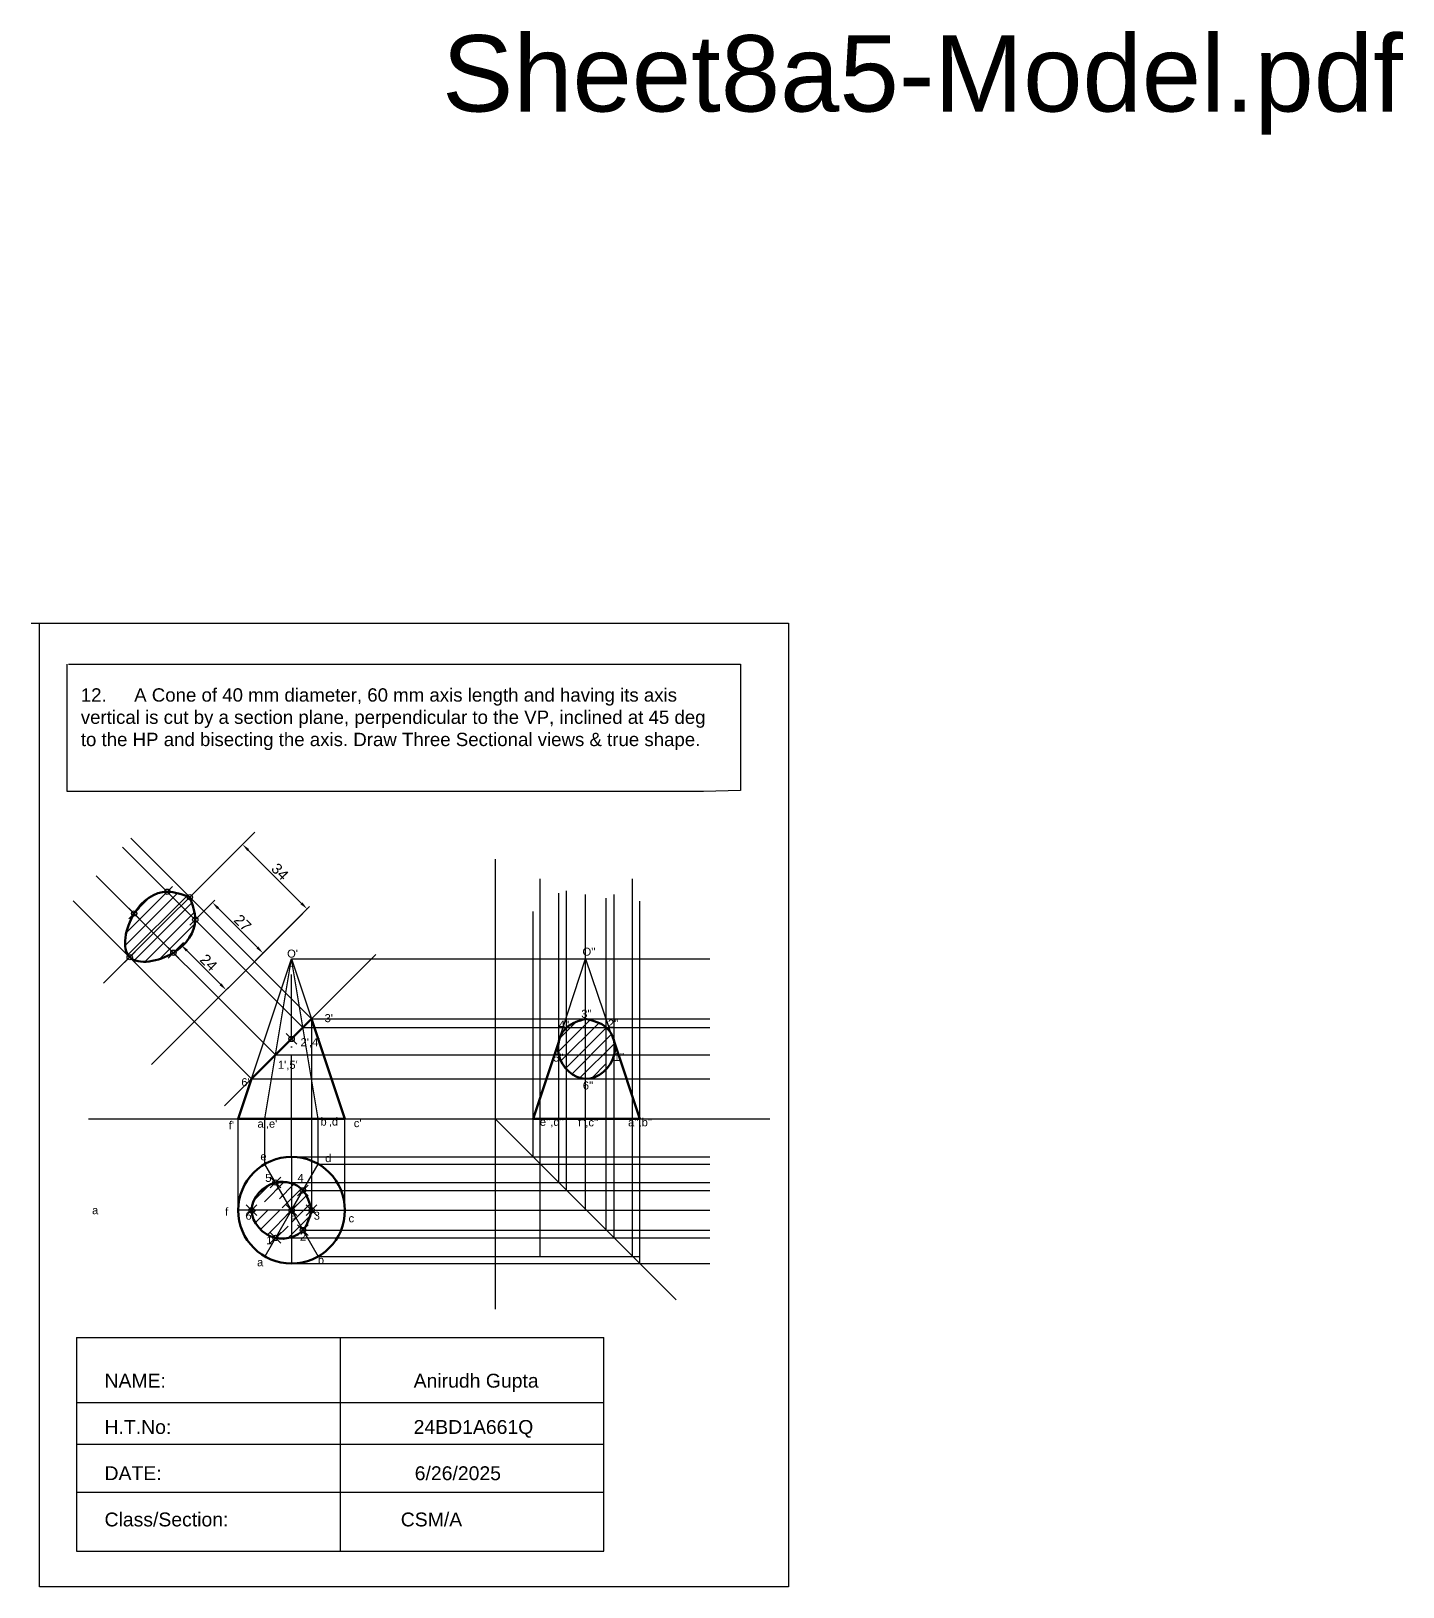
# Model space of a CAD drawing. Header units: millimetres. Extents: x 2302 to 7463, y 1376 to 2015.
# Drawn here: x 4704 to 5218, y 1432 to 2015 of the extents above; entities that cross this region are included whole.
import ezdxf

# ---------------------------------------------------------------- set-up
doc = ezdxf.new("R2010")
doc.units = ezdxf.units.MM
doc.header["$PDMODE"] = 35
doc.header["$PDSIZE"] = 2
doc.linetypes.add('ACAD_ISO04W100', pattern=[30, 24, -3, 0, -3])
doc.styles.get("Standard").update_dxf_attribs({"font": 'arial.ttf'})
doc.dimstyles.new('ISO-25', dxfattribs={"dimtxt": 4, "dimasz": 3, "dimexe": 1.25, "dimexo": 0.625, "dimtad": 1, "dimdec": 0, "dimtxsty": 'Standard', "dimcen": 2.5, "dimclrd": 6, "dimclre": 4, "dimadec": 0, "dimazin": 0, "dimtfac": 1, "dimtdec": 0, "dimtmove": 0, "dimatfit": 3, "dimfxl": 1, "dimarcsym": 1})
pattern_1 = [(45, (0, 0), (-2.245064030267288, 2.245064030267288), [])]

# ---------------------------------------------------------------- blocks, each defined once
blk = doc.blocks.new('*U10')
blk.add_line((-10, 0), (10, 0))
blk = doc.blocks.new('*U11')
at = {"color": 0, "linetype": 'ByBlock', "lineweight": -2, "transparency": 16777216}
for p, rotation in [((4796.564311213353, 1581.939501839718), 120), ((4806.564311213353, 1581.939501839718), 59.99999999999999), ((4791.564311213353, 1573.279247801873), 180), ((4796.564311213353, 1564.618993764029), 239.9999999999999), ((4806.564311213353, 1564.618993764029), 299.9999999999999)]:
    blk.add_blockref('*U10', p, dxfattribs=dict(at, rotation=rotation))
blk.add_blockref('*U10', (4811.564311213353, 1573.279247801873), dxfattribs=at)
blk = doc.blocks.new('*D12')
at = {"color": 4, "lineweight": -2, "transparency": 16777216}
for p, q in [((4763.890625626286, 1691.068167565049), (4784.095620500803, 1711.273162439566)), ((4788.094890746301, 1666.863902445033), (4808.299885620819, 1687.068897319551))]:
    blk.add_line(p, q, dxfattribs=at)
at = {"color": 6, "lineweight": -2, "transparency": 16777216}
blk.add_line((4805.294681800776, 1688.306334186628), (4785.33305736788, 1708.267958619524), dxfattribs=at)
at = {"color": 6, "transparency": 16777216}
for points in [[(4785.686610758473, 1708.621512010117), (4784.979503977287, 1707.914405228931), (4783.21173702432, 1710.389278963083)], [(4805.648235191369, 1688.659887577221), (4804.941128410183, 1687.952780796035), (4807.416002144336, 1686.185013843068)]]:
    blk.add_solid(points, dxfattribs=at)
at = {"layer": 'Defpoints', "color": 0, "transparency": 16777216}
for p in [(4783.21173702432, 1710.389278963083), (4763.448683888044, 1690.626225826807), (4787.652949008059, 1666.421960706791)]:
    blk.add_point(p, dxfattribs=at)
at = {"color": 0, "transparency": 16777216, "insert": (4797.200894485213, 1700.174171303961), "char_height": 4, "attachment_point": 5, "rotation": 315}
blk.add_mtext('34', dxfattribs=at)
blk = doc.blocks.new('*D13')
at = {"color": 4, "lineweight": -2, "transparency": 16777216}
for p, q in [((4765.923072228405, 1682.607149534359), (4772.807923975583, 1689.492001281536)), ((4784.880605032015, 1663.649616730748), (4791.765456779192, 1670.534468477925))]:
    blk.add_line(p, q, dxfattribs=at)
at = {"color": 6, "lineweight": -2, "transparency": 16777216}
blk.add_line((4788.76025295915, 1671.771905345001), (4774.045360842659, 1686.486797461493), dxfattribs=at)
at = {"color": 6, "transparency": 16777216}
for points in [[(4774.398914233252, 1686.840350852087), (4773.691807452065, 1686.1332440709), (4771.924040499099, 1688.608117805053)], [(4789.113806349744, 1672.125458735595), (4788.406699568557, 1671.418351954408), (4790.88157330271, 1669.650585001442)]]:
    blk.add_solid(points, dxfattribs=at)
at = {"layer": 'Defpoints', "color": 0, "transparency": 16777216}
for p in [(4771.924040499099, 1688.608117805053), (4765.481130490163, 1682.165207796118), (4784.438663293774, 1663.207674992507)]:
    blk.add_point(p, dxfattribs=at)
at = {"color": 0, "transparency": 16777216, "insert": (4783.26475025157, 1680.991294753913), "char_height": 4, "attachment_point": 5, "rotation": 314.999999999999}
blk.add_mtext('27', dxfattribs=at)
blk = doc.blocks.new('*D14')
at = {"color": 4, "lineweight": -2, "transparency": 16777216}
for p, q in [((4757.737465082813, 1670.221328108521), (4761.101917073544, 1673.585780099252)), ((4774.594890746301, 1653.363902445034), (4777.959342737032, 1656.728354435765))]:
    blk.add_line(p, q, dxfattribs=at)
at = {"color": 6, "lineweight": -2, "transparency": 16777216}
blk.add_line((4774.954138916989, 1657.965791302842), (4762.339353940621, 1670.580576279209), dxfattribs=at)
at = {"color": 6, "transparency": 16777216}
for points in [[(4762.692907331214, 1670.934129669802), (4761.985800550027, 1670.227022888616), (4760.218033597061, 1672.701896622769)], [(4775.307692307582, 1658.319344693434), (4774.600585526396, 1657.612237912248), (4777.075459260549, 1655.844470959282)]]:
    blk.add_solid(points, dxfattribs=at)
at = {"layer": 'Defpoints', "color": 0, "transparency": 16777216}
for p in [(4757.295523344572, 1669.77938637028), (4760.218033597061, 1672.701896622769), (4774.152949008059, 1652.921960706792)]:
    blk.add_point(p, dxfattribs=at)
at = {"color": 0, "transparency": 16777216, "insert": (4770.508689779471, 1666.135127141691), "char_height": 4, "attachment_point": 5, "rotation": 315.00000000000034}
blk.add_mtext('24', dxfattribs=at)

msp = doc.modelspace()

# ---------------------------------------------------------------- hatches: boundary and pattern name
h = msp.add_hatch()
h.set_pattern_fill('ANSI31', color=256)
h.set_pattern_definition(pattern_1)
edge = h.paths.add_edge_path()
edge.add_line((4760.218290974995, 1687.428047311285), (4754.975727966414, 1692.670610319867))
edge.add_spline(control_points=[(4754.975727966415, 1692.670610319867), (4750.226756495305, 1692.611734430557), (4745.622600789795, 1689.457733142509), (4742.587726175991, 1684.494205505109), (4742.585063074722, 1684.489846640129)], knot_values=[56.42424388376079, 56.42424388376079, 56.42424388376079, 56.42424388376079, 71.25508276560957, 71.26811417791517, 71.26811417791517, 71.26811417791517, 71.26811417791517], degree=3, periodic=0)
edge.add_line((4742.585063074722, 1684.489846640129), (4749.932576689281, 1677.142333025571))
edge.add_line((4749.932576689281, 1677.142333025571), (4760.218290974995, 1687.428047311285))
edge = h.paths.add_edge_path()
edge.add_spline(control_points=[(4763.432576689281, 1690.64233302557), (4760.601742817094, 1691.671904147201), (4757.765866643268, 1692.703309148314), (4754.980679978214, 1692.67067171297), (4754.975727966415, 1692.670610319867)], knot_values=[71.26811417791515, 71.26811417791515, 71.26811417791515, 71.26811417791515, 79.95038619534533, 79.9658511206648, 79.9658511206648, 79.9658511206648, 79.9658511206648], degree=3, periodic=0)
edge.add_line((4754.975727966414, 1692.670610319867), (4765.481130490162, 1682.165207796118))
edge.add_spline(control_points=[(4765.481130490162, 1682.165207796118), (4765.514518490537, 1684.95110364641), (4764.481601189426, 1687.788664736473), (4763.448683888316, 1690.626225826535)], knot_values=[0, 0, 0, 0, 8.701704735303343, 8.701704735303343, 8.701704735303343, 8.701704735303343], degree=3, periodic=0)
edge = h.paths.add_edge_path()
edge.add_spline(control_points=[(4742.585063074722, 1684.489846640128), (4739.227098564553, 1678.993655383157), (4737.794175041533, 1671.285508250072), (4740.932576689282, 1668.142333025571)], knot_values=[39.99264191926843, 39.99264191926843, 39.99264191926843, 39.99264191926843, 56.42424388376011, 56.42424388376049, 56.42424388376049, 56.42424388376049], degree=3, periodic=0)
edge.add_line((4740.932576689282, 1668.142333025571), (4749.932576689281, 1677.142333025571))
edge.add_line((4749.932576689281, 1677.142333025571), (4742.585063074722, 1684.489846640129))
edge = h.paths.add_edge_path()
edge.add_line((4749.932576689281, 1677.142333025571), (4740.932576689282, 1668.142333025571))
edge.add_spline(control_points=[(4740.932576689285, 1668.142333025569), (4744.07346730956, 1664.996665042762), (4751.792936738454, 1666.423212525231), (4757.295523344573, 1669.77938637028)], knot_values=[0, 0, 0, 0, 16.4446333767954, 16.4446333767954, 16.4446333767954, 16.4446333767954], degree=3, periodic=0)
edge.add_line((4757.295523344572, 1669.779386370279), (4749.932576689281, 1677.142333025571))
edge = h.paths.add_edge_path()
edge.add_spline(control_points=[(4757.295523344572, 1669.77938637028), (4762.263288244393, 1672.809358239618), (4765.42416597434, 1677.4120867208), (4765.481130490161, 1682.165207796117)], knot_values=[0, 0, 0, 0, 14.84630380716513, 14.84630380716513, 14.84630380716513, 14.84630380716513], degree=3, periodic=0)
edge.add_line((4765.481130490161, 1682.165207796119), (4760.218290974995, 1687.428047311285))
edge.add_line((4760.218290974995, 1687.428047311285), (4749.932576689281, 1677.142333025571))
edge.add_line((4749.932576689281, 1677.142333025571), (4757.295523344571, 1669.77938637028))
h = msp.add_hatch()
h.set_pattern_fill('ANSI31', color=256)
h.set_pattern_definition(pattern_1)
h.paths.add_polyline_path([(4919.489753084873, 1641.796312787213), (4911.758872817574, 1641.796312787213), (4911.758872817574, 1631.510598501499), (4919.489753084873, 1631.510598501499)])
h.paths.add_polyline_path([(4911.758872817574, 1641.796312787213), (4904.643603305712, 1641.796312787213), (4904.643603305712, 1631.510598501499), (4911.758872817574, 1631.510598501499)])
edge = h.paths.add_edge_path()
edge.add_spline(control_points=[(4904.643603305713, 1641.796312787213), (4903.172743473949, 1640.463086605766), (4902.137526074071, 1638.546576398613), (4901.674373349879, 1636.449448734017)], knot_values=[51.21089425023874, 51.21089425024012, 51.21089425024012, 51.21089425024012, 57.2822934574469, 57.2822934574469, 57.2822934574469, 57.2822934574469], degree=3, periodic=0)
edge.add_line((4901.674373349879, 1636.449448734019), (4901.674373349879, 1631.510598501499))
edge.add_line((4901.674373349879, 1631.510598501499), (4904.643603305712, 1631.510598501499))
edge.add_line((4904.643603305712, 1631.510598501499), (4904.643603305712, 1641.796312787213))
edge = h.paths.add_edge_path()
edge.add_line((4911.758872817574, 1631.510598501499), (4904.643603305712, 1631.510598501499))
edge.add_line((4904.643603305712, 1631.510598501499), (4904.643603305712, 1626.029342440822))
edge.add_spline(control_points=[(4904.643603305713, 1626.02934244082), (4906.570595664646, 1623.959097074429), (4909.146389066297, 1622.572287183827), (4911.758872817576, 1622.510598501499)], knot_values=[33.06003239546973, 33.06003239546973, 33.06003239546973, 33.06003239546973, 40.815874287241, 40.81587428724387, 40.81587428724387, 40.81587428724387], degree=3, periodic=0)
edge.add_line((4911.758872817574, 1622.510598501499), (4911.758872817574, 1631.510598501499))
edge = h.paths.add_edge_path()
edge.add_line((4904.643603305712, 1631.510598501499), (4901.674373349879, 1631.510598501499))
edge.add_spline(control_points=[(4901.674373349878, 1631.5105985015), (4902.138963986371, 1629.481765675343), (4903.212315631013, 1627.567032335012), (4904.643603305712, 1626.02934244082)], knot_values=[40.81587428724387, 40.81587428724387, 40.81587428724387, 40.81587428724502, 46.57658260305072, 46.57658260305072, 46.57658260305072, 46.57658260305072], degree=3, periodic=0)
edge.add_line((4904.643603305712, 1626.029342440821), (4904.643603305712, 1631.510598501499))
edge = h.paths.add_edge_path()
edge.add_line((4919.489753084873, 1631.510598501499), (4911.758872817574, 1631.510598501499))
edge.add_line((4911.758872817574, 1631.510598501499), (4911.758872817574, 1622.510598501498))
edge.add_spline(control_points=[(4911.758872817577, 1622.510598501499), (4914.558939500454, 1622.444480415975), (4917.401154613365, 1623.900609436324), (4919.489753084873, 1626.125383241412)], knot_values=[24.74730146721566, 24.74730146721853, 24.74730146721853, 24.74730146721853, 33.0600323954726, 33.0600323954726, 33.0600323954726, 33.0600323954726], degree=3, periodic=0)
edge.add_line((4919.489753084873, 1626.125383241412), (4919.489753084873, 1631.510598501499))
edge = h.paths.add_edge_path()
edge.add_line((4922.458983040706, 1635.896812499181), (4921.142418760257, 1639.786639851654))
edge.add_spline(control_points=[(4921.142418760255, 1639.786639851656), (4920.679231004934, 1640.544909928562), (4920.12439249044, 1641.225849808356), (4919.489753084873, 1641.796312787213)], knot_values=[8.372463338848926, 8.372463338848926, 8.372463338848926, 8.372463338848926, 10.98773520951929, 10.98773520951929, 10.98773520951929, 10.98773520951958], degree=3, periodic=0)
edge.add_line((4919.489753084873, 1641.796312787213), (4919.489753084873, 1631.510598501499))
edge.add_line((4919.489753084873, 1631.510598501499), (4922.458983040706, 1631.510598501499))
edge.add_line((4922.458983040706, 1631.510598501499), (4922.458983040706, 1635.896812499181))
edge = h.paths.add_edge_path()
edge.add_spline(control_points=[(4919.489753084873, 1641.796312787213), (4917.458035, 1643.622578128961), (4914.608453908787, 1644.31658831523), (4911.758872817574, 1645.010598501499)], knot_values=[0, 0, 0, 0, 8.372463338848837, 8.372463338848837, 8.372463338848837, 8.372463338848837], degree=3, periodic=0)
edge.add_line((4911.758872817574, 1645.010598501499), (4911.758872817574, 1641.796312787213))
edge.add_line((4911.758872817574, 1641.796312787213), (4919.489753084873, 1641.796312787213))
edge = h.paths.add_edge_path()
edge.add_spline(control_points=[(4911.758872817574, 1645.010598501499), (4909.146974942579, 1644.260696520199), (4906.535077067582, 1643.510794538899), (4904.64360330571, 1641.796312787211)], knot_values=[0, 0, 0, 0, 7.807604810666471, 7.807604810666471, 7.807604810666471, 7.807604810666471], degree=3, periodic=0)
edge.add_line((4904.643603305712, 1641.796312787213), (4911.758872817574, 1641.796312787213))
edge.add_line((4911.758872817574, 1641.796312787213), (4911.758872817574, 1645.010598501499))
edge = h.paths.add_edge_path()
edge.add_spline(control_points=[(4795.564311213353, 1583.671552647287), (4790.726758833611, 1582.545443329061), (4782.401863593096, 1573.279247801874), (4792.444500920381, 1562.101084186026), (4799.671965723172, 1562.554751681716), (4801.564311213346, 1563.168435123061)], knot_values=[13.12146264214659, 13.12146264214659, 13.12146264214659, 13.12146264214667, 26.86918972701402, 40.61691681188172, 46.29027334763653, 46.29027334763653, 46.29027334763653, 46.29027334763653], degree=3, periodic=0)
edge.add_line((4786.733688297459, 1573.279247801873), (4801.564311213353, 1573.279247801873))
edge.add_line((4801.564311213353, 1573.279247801873), (4795.564311213353, 1583.671552647287))
edge = h.paths.add_edge_path(flags=17)
edge.add_spline(control_points=[(4801.564311213347, 1583.390060480686), (4801.227222343183, 1583.499377652923), (4800.883185350321, 1583.593427101348), (4800.534087786058, 1583.671552647287)], knot_values=[50.95301879011829, 50.95301879011829, 50.95301879011829, 50.95301879011829, 51.96362988338979, 51.96362988338979, 51.96362988338979, 51.96362988338979], degree=3, periodic=0)
edge.add_line((4800.53408778606, 1583.671552647287), (4795.564311213353, 1583.671552647287))
edge.add_line((4795.564311213353, 1583.671552647287), (4801.564311213353, 1573.279247801873))
edge.add_line((4801.564311213353, 1573.279247801873), (4801.564311213353, 1583.390060480684))
edge = h.paths.add_edge_path()
edge.add_spline(control_points=[(4805.850025499067, 1580.702322691454), (4804.749107454416, 1581.922795126231), (4803.242850705767, 1582.845713849752), (4801.564311213346, 1583.390060480686)], knot_values=[51.96362988338979, 51.96362988338979, 51.96362988338979, 51.96362988339006, 56.99598420203353, 56.99598420203353, 56.99598420203353, 56.99598420203353], degree=3, periodic=0)
edge.add_line((4801.564311213353, 1583.390060480683), (4801.564311213353, 1573.279247801873))
edge.add_line((4801.564311213353, 1573.279247801873), (4805.850025499067, 1580.702322691454))
edge = h.paths.add_edge_path()
edge.add_spline(control_points=[(4809.064311213353, 1573.279247801873), (4808.34198734495, 1576.009879183081), (4807.619663476546, 1578.740510564293), (4805.850025499014, 1580.702322691511)], knot_values=[0, 0, 0, 0, 8.089108323577706, 8.089108323577706, 8.089108323577706, 8.089108323577706], degree=3, periodic=0)
edge.add_line((4805.850025499067, 1580.702322691453), (4801.564311213353, 1573.279247801873))
edge.add_line((4801.564311213353, 1573.279247801873), (4809.064311213353, 1573.279247801873))
edge = h.paths.add_edge_path(flags=17)
edge.add_line((4801.564311213353, 1573.279247801873), (4786.66597440538, 1573.279247801873))
edge.add_spline(control_points=[(4787.016755034257, 1575.974062445374), (4786.723848359943, 1575.093334251829), (4785.749409368857, 1569.553193263258), (4790.726758833609, 1564.013052274686), (4795.564311213353, 1562.88694295646)], knot_values=[18.79481917790083, 18.79481917790083, 18.79481917790083, 18.79481917790083, 21.48627602760465, 35.23400311247234, 35.23400311247291, 35.23400311247291, 35.23400311247291], degree=3, periodic=0)
edge.add_line((4795.564311213353, 1562.88694295646), (4801.564311213353, 1573.279247801873))
edge = h.paths.add_edge_path()
edge.add_line((4801.564311213353, 1573.279247801873), (4801.564311213353, 1563.168435123064))
edge.add_spline(control_points=[(4801.564311213347, 1563.168435123061), (4803.242850705767, 1563.712781753996), (4804.749107454416, 1564.635700477517), (4805.850025499067, 1565.856172912293)], knot_values=[8.08910832350458, 8.08910832350458, 8.08910832350458, 8.08910832350458, 13.12146264214634, 13.12146264214634, 13.12146264214634, 13.12146264214659], degree=3, periodic=0)
edge.add_line((4805.850025499067, 1565.856172912293), (4801.564311213353, 1573.279247801873))
edge = h.paths.add_edge_path()
edge.add_spline(control_points=[(4805.85002549907, 1565.856172912297), (4807.619663476564, 1567.817985039512), (4808.341987344957, 1570.548616420692), (4809.064311213353, 1573.279247801874)], knot_values=[0, 0, 0, 0, 8.08910832349938, 8.08910832349938, 8.08910832349938, 8.08910832349938], degree=3, periodic=0)
edge.add_line((4809.064311213354, 1573.279247801873), (4801.564311213353, 1573.279247801873))
edge.add_line((4801.564311213353, 1573.279247801873), (4805.850025499068, 1565.856172912292))
h = msp.add_hatch()
h.set_pattern_fill('ANSI31', color=256)
h.set_pattern_definition(pattern_1)
edge = h.paths.add_edge_path()
edge.add_line((4801.564311213353, 1573.279247801873), (4786.733688297459, 1573.279247801873))
edge.add_spline(control_points=[(4801.564311213345, 1583.390060480686), (4799.671965723172, 1584.00374392203), (4792.444500920382, 1584.45741141772), (4782.401863593096, 1573.279247801874), (4790.726758833609, 1564.013052274686), (4795.564311213353, 1562.88694295646)], knot_values=[18.79481917790083, 18.79481917790083, 18.79481917790083, 18.79481917790083, 24.46817571365418, 38.21590279852153, 51.96362988338922, 51.96362988338979, 51.96362988338979, 51.96362988338979], degree=3, periodic=0)
edge.add_line((4795.564311213353, 1562.88694295646), (4801.564311213353, 1573.279247801873))
h = msp.add_hatch()
h.set_pattern_fill('ANSI31', color=256)
h.set_pattern_definition(pattern_1)
edge = h.paths.add_edge_path()
edge.add_spline(control_points=[(4795.564311213353, 1583.671552647287), (4790.726758833611, 1582.545443329061), (4782.401863593096, 1573.279247801874), (4792.444500920381, 1562.101084186026), (4799.671965723172, 1562.554751681716), (4801.564311213346, 1563.168435123061)], knot_values=[13.12146264214659, 13.12146264214659, 13.12146264214659, 13.12146264214667, 26.86918972701402, 40.61691681188172, 46.29027334763653, 46.29027334763653, 46.29027334763653, 46.29027334763653], degree=3, periodic=0)
edge.add_line((4786.733688297459, 1573.279247801873), (4801.564311213353, 1573.279247801873))
edge.add_line((4801.564311213353, 1573.279247801873), (4795.564311213353, 1583.671552647287))
edge = h.paths.add_edge_path(flags=17)
edge.add_line((4801.564311213353, 1573.279247801873), (4786.66597440538, 1573.279247801873))
edge.add_spline(control_points=[(4787.016755034257, 1575.974062445374), (4786.723848359943, 1575.093334251829), (4785.749409368857, 1569.553193263258), (4790.726758833609, 1564.013052274686), (4795.564311213353, 1562.88694295646)], knot_values=[18.79481917790083, 18.79481917790083, 18.79481917790083, 18.79481917790083, 21.48627602760465, 35.23400311247234, 35.23400311247291, 35.23400311247291, 35.23400311247291], degree=3, periodic=0)
edge.add_line((4795.564311213353, 1562.88694295646), (4801.564311213353, 1573.279247801873))

# ---------------------------------------------------------------- linework, layer by layer
for p, q in [((4703.979818981609, 1793.355658157511), (4987.774536090958, 1793.355658157511)), ((4707.089897668634, 1432.107085161531), (4707.089897668634, 1793.355658157511)), ((4987.774536090958, 1793.355658157511), (4987.774536090958, 1432.107085161531)), ((4717.484540000943, 1730.268934321177), (4717.484540000943, 1778.01646351536)), ((4717.967237104466, 1778.01646351536), (4955.936516330413, 1778.01646351536)), ((4955.936516330413, 1778.01646351536), (4969.760952202589, 1778.01646351536)), ((4969.760952202589, 1778.01646351536), (4969.760952202589, 1730.64118559851)), ((4955.936516330413, 1730.268934321177), (4717.484540000943, 1730.268934321177)), ((4969.760952202589, 1730.64118559851), (4955.936516330413, 1730.268934321177)), ((4731.146953120762, 1658.356709457052), (4787.809295462465, 1715.019051798755)), ((4805.850025499068, 1641.796312787213), (4738.25920245914, 1709.38713582714)), ((4809.064311213353, 1645.010598501498), (4741.340858760936, 1712.734050953915)), ((4877.835327495666, 1704.823254554006), (4877.835327495666, 1536.179927812903)), ((4795.564311213353, 1631.510598501499), (4728.397902293395, 1698.677007421457)), ((4894.730416147014, 1555.958739726185), (4894.730416147014, 1697.461530409299)), ((4929.387186270981, 1555.958739726185), (4929.387186270981, 1697.461530409299)), ((4894.730416147014, 1590.599755877562), (4894.730416147014, 1694.329325164952)), ((4901.674373349879, 1583.671552647287), (4901.674373349879, 1692.138610540045)), ((4904.643603305712, 1580.702322691454), (4904.643603305712, 1692.960127865032)), ((4911.758872817574, 1573.587053179591), (4911.758872817574, 1691.590930565112)), ((4922.458983040706, 1562.88694295646), (4922.458983040706, 1691.590930565112)), ((4786.564311213353, 1622.510598501499), (4719.769264648367, 1689.305645066485)), ((4892.066678195291, 1593.279247801873), (4892.066678195291, 1685.292626677859)), ((4919.489753084873, 1565.856172912293), (4919.489753084873, 1690.221733265192)), ((4932.066678195292, 1553.279247801873), (4932.066678195292, 1689.126378590152)), ((4749.088273838163, 1627.857285536896), (4805.750616179866, 1684.519627878599)), ((4776.496577552619, 1612.442864840765), (4833.158919894322, 1669.105207182468)), ((4781.564311213353, 1607.510598501499), (4801.564311213353, 1667.510598501499)), ((4791.564311213353, 1607.510598501499), (4801.564311213353, 1667.510598501499)), ((4801.564311213353, 1667.510598501499), (4821.564311213353, 1607.510598501499)), ((4811.564311213353, 1607.510598501499), (4801.564311213353, 1667.510598501499)), ((4801.564311213353, 1667.510598501499), (4958.292857235938, 1667.510598501499)), ((4892.066678195291, 1607.510598501499), (4911.758872817574, 1667.510598501499)), ((4911.758872817574, 1667.510598501499), (4932.066678195292, 1607.510598501499)), ((4809.064311213353, 1645.010598501499), (4958.292857235938, 1645.010598501498)), ((4809.064311213353, 1645.010598501498), (4809.064311213353, 1573.279247801873)), ((4805.850025499068, 1641.796312787213), (4958.292857235939, 1641.796312787213)), ((4795.564311213353, 1631.510598501499), (4958.292857235938, 1631.510598501499)), ((4786.564311213353, 1622.510598501499), (4958.292857235938, 1622.510598501499)), ((4725.436542435824, 1607.510598501499), (4980.844159010813, 1607.510598501499)), ((4781.564311213353, 1573.279247801873), (4781.564311213353, 1607.510598501499)), ((4791.564311213353, 1590.599755877562), (4791.564311213353, 1607.510598501499)), ((4801.564311213353, 1593.279247801873), (4801.564311213353, 1607.510598501499)), ((4811.564311213353, 1590.599755877562), (4811.564311213353, 1607.510598501499)), ((4821.564311213353, 1573.279247801873), (4821.564311213353, 1607.510598501499)), ((4877.835327495666, 1607.510598501499), (4945.682418139483, 1539.663507857683)), ((4980.844159010813, 1607.510598501499), (4980.844159010813, 1607.510598501499)), ((4801.564311213353, 1593.279247801873), (4801.564311213353, 1553.279247801873)), ((4801.564311213353, 1593.279247801873), (4958.292857235939, 1593.279247801873)), ((4811.564311213353, 1590.599755877562), (4958.292857235938, 1590.599755877562)), ((4795.564311213353, 1583.671552647287), (4958.292857235938, 1583.671552647287)), ((4805.850025499067, 1580.702322691454), (4958.292857235938, 1580.702322691454)), ((4801.564311213353, 1573.279247801873), (4810.135739784781, 1573.279247801873)), ((4809.064311213353, 1573.279247801874), (4958.292857235938, 1573.279247801874)), ((4795.564311213353, 1562.88694295646), (4958.292857235939, 1562.88694295646)), ((4805.850025499067, 1565.856172912293), (4958.292857235938, 1565.856172912293)), ((4801.564311213353, 1553.279247801873), (4958.292857235939, 1553.279247801874)), ((4811.564311213353, 1555.958739726185), (4932.066678195292, 1555.958739726185)), ((4720.959858104325, 1525.63424083668), (4720.959858104325, 1445.446201513376)), ((4720.959858104325, 1525.63424083668), (4918.627934233869, 1525.63424083668)), ((4819.793896169097, 1525.63424083668), (4819.793896169097, 1445.446201513376)), ((4918.627934233869, 1445.446201513376), (4918.627934233869, 1525.63424083668)), ((4720.959858104325, 1501.278060276617), (4918.627934233869, 1501.278060276617)), ((4720.959858104325, 1485.540221175028), (4918.627934233869, 1485.540221175028)), ((4720.959858104325, 1467.554120542337), (4918.627934233869, 1467.554120542337)), ((4720.959858104325, 1445.446201513376), (4918.627934233869, 1445.446201513376)), ((4987.774536090958, 1432.107085161531), (4707.089897668634, 1432.107085161531))]:
    msp.add_line(p, q)
at = {"linetype": 'ACAD_ISO04W100'}
msp.add_line((4801.564311213353, 1607.510598501499), (4801.564311213353, 1667.510598501499), dxfattribs=at)
at = {"lineweight": 70}
for p, q in [((4786.564311213353, 1622.510598501499), (4809.064311213353, 1645.010598501498)), ((4821.564311213353, 1607.510598501499), (4809.064311213353, 1645.010598501498)), ((4892.066678195291, 1607.510598501499), (4901.674373349879, 1636.449448734016)), ((4932.066678195292, 1607.510598501499), (4922.458983040706, 1636.506458869232)), ((4781.564311213353, 1607.510598501499), (4786.564311213353, 1622.510598501499)), ((4781.564311213353, 1607.510598501499), (4821.564311213353, 1607.510598501499)), ((4892.066678195291, 1607.510598501499), (4932.066678195292, 1607.510598501499))]:
    msp.add_line(p, q, dxfattribs=at)
msp.add_circle((4801.564311213353, 1573.279247801873), 20, dxfattribs=at)
for points in [[(4763.448683888316, 1690.626225826535), (4765.481130490163, 1682.165207796118), (4757.295523344572, 1669.779386370279), (4740.932576689282, 1668.142333025571), (4742.593056009531, 1684.502919057994), (4754.99058448578, 1692.670784410418), (4763.432576689281, 1690.64233302557)], [(4911.758872817574, 1645.010598501499), (4919.489753084873, 1641.796312787213), (4922.458983040706, 1631.510598501499), (4911.758872817574, 1622.510598501499), (4901.674373349879, 1631.510598501499), (4904.643603305712, 1641.796312787213), (4911.758872817574, 1645.010598501499)], [(4809.064311213353, 1573.279247801874), (4805.850025499067, 1565.856172912293), (4795.564311213353, 1562.88694295646), (4786.564311213353, 1573.279247801874), (4795.564311213353, 1583.671552647287), (4805.850025499067, 1580.702322691454), (4809.064311213353, 1573.279247801874)]]:
    msp.add_spline(points, degree=3, dxfattribs=at)
for p in [(4754.99058448578, 1692.670784410418), (4763.448683888316, 1690.626225826535), (4763.448683888044, 1690.626225826807), (4742.593056009531, 1684.502919057994), (4765.481130490163, 1682.165207796118), (4740.932576689282, 1668.142333025571), (4740.932576689282, 1668.142333025571), (4757.295523344572, 1669.779386370279), (4801.564311213353, 1637.510598501499), (4795.564311213353, 1583.671552647287), (4805.850025499067, 1580.702322691454), (4786.564311213353, 1573.279247801874), (4801.564311213353, 1573.279247801873), (4809.064311213353, 1573.279247801874), (4795.564311213353, 1562.88694295646), (4805.850025499067, 1565.856172912293)]:
    msp.add_point(p)

# ---------------------------------------------------------------- block references
msp.add_blockref('*U11', (0, 0))

# ---------------------------------------------------------------- texts
for s, p in [("O'", (4799.906322226687, 1667.968553113887)), ("O''", (4910.596791608024, 1668.697389097442)), ("3'", (4813.951347068589, 1643.776556405654)), ("3''", (4910.112069192972, 1645.398672371273)), ("2''", (4920.095261767568, 1641.731591793655)), ("4''", (4901.686013259152, 1641.327764253363)), ("2',4'", (4804.951347068589, 1634.776556405654)), ("1',5'", (4796.459562715744, 1626.284772052809)), ("5''", (4899.603010924297, 1628.991081473654)), ("1''", (4922.278888230045, 1629.215098086117)), ("6'", (4782.743179300312, 1619.776556405653)), ("6''", (4910.708286187582, 1618.547599909437)), ("f'", (4778.050041952663, 1603.64864107907)), ("a',e'", (4788.805151182391, 1604.234808826563)), ("b',d'", (4812.395413955899, 1605.016364064945)), ("c'", (4824.895413955899, 1604.430198954866)), ("e'',d''", (4894.599671448841, 1604.896926165394)), ("f'',c''", (4908.868187571959, 1604.723376456784)), ("a'',b''", (4927.65708913949, 1604.761088829829)), ('e', (4789.872551126875, 1591.96967907019)), ('d', (4814.158265412589, 1591.320540800275)), ('5', (4791.711228015305, 1583.897465910695)), ('4', (4803.79118452603, 1583.897465910695)), ('a', (4726.81661804501, 1571.800208410626)), ('f', (4776.666057526138, 1571.221032445841)), ('6', (4784.295052566655, 1569.745307384565)), ('a', (4801.108528165883, 1569.848269363114)), ('3', (4809.872551126875, 1569.745307384565)), ('c', (4822.924121150833, 1568.743043456846)), ('1', (4792.09350669826, 1560.501687998141)), ('2', (4804.708649321556, 1561.876772004588)), ('a', (4788.645383169965, 1552.301297449926)), ('b', (4811.411512857812, 1553.125607795617))]:
    msp.add_text(s, height=3).set_placement(p)
at = {"insert": (4857.976000639486, 2013.717984641457), "char_height": 28.61347506040268, "width": 377.5807624409973, "attachment_point": 1}
msp.add_mtext('Sheet8a5-Model.pdf', dxfattribs=at)
at = {"attachment_point": 1}
for s, width, gutter_width, insert, char_height in [('12.^IA Cone of 40 mm diameter, 60 mm axis length and having its axis vertical is cut by a section plane, perpendicular to the VP, inclined at 45 deg to the HP and bisecting the axis. Draw Three Sectional views & true shape. ', 236.6374393727938, 15, (4722.597746395947, 1768.91966923006), 5), ('NAME:                                              Anirudh Gupta\\P\\PH.T.No:                                             24BD1A661Q\\P\\PDATE:                                               6/26/2025\\P\\PClass/Section:                                CSM/A', 175.899457978499, 12.5, (4731.488827819601, 1511.981716617089), 5.2)]:
    msp.add_mtext_dynamic_manual_height_columns(s, width=width, gutter_width=gutter_width, heights=[0], dxfattribs=dict(at, insert=insert, char_height=char_height))

# ---------------------------------------------------------------- dimensions: what is measured, and where the dimension line sits
for p1, p2, distance, picture, middle in [((4787.652949008059, 1666.421960706792), (4763.448683888044, 1690.626225826807), -27.949177779221927, '*D12', (4797.200894485213, 1700.174171303961)), ((4784.438663293774, 1663.207674992506), (4765.481130490163, 1682.165207796118), -9.11165071578568, '*D13', (4783.26475025157, 1680.991294753913)), ((4774.152949008059, 1652.921960706792), (4757.295523344572, 1669.779386370279), -4.133053635244871, '*D14', (4770.508689779471, 1666.135127141691))]:
    dim = msp.add_aligned_dim(p1=p1, p2=p2, distance=distance, dimstyle='ISO-25')
    dim.commit()
    dim.dimension.update_dxf_attribs({"geometry": picture, "text_midpoint": middle})

doc.saveas('drawing.dxf')
